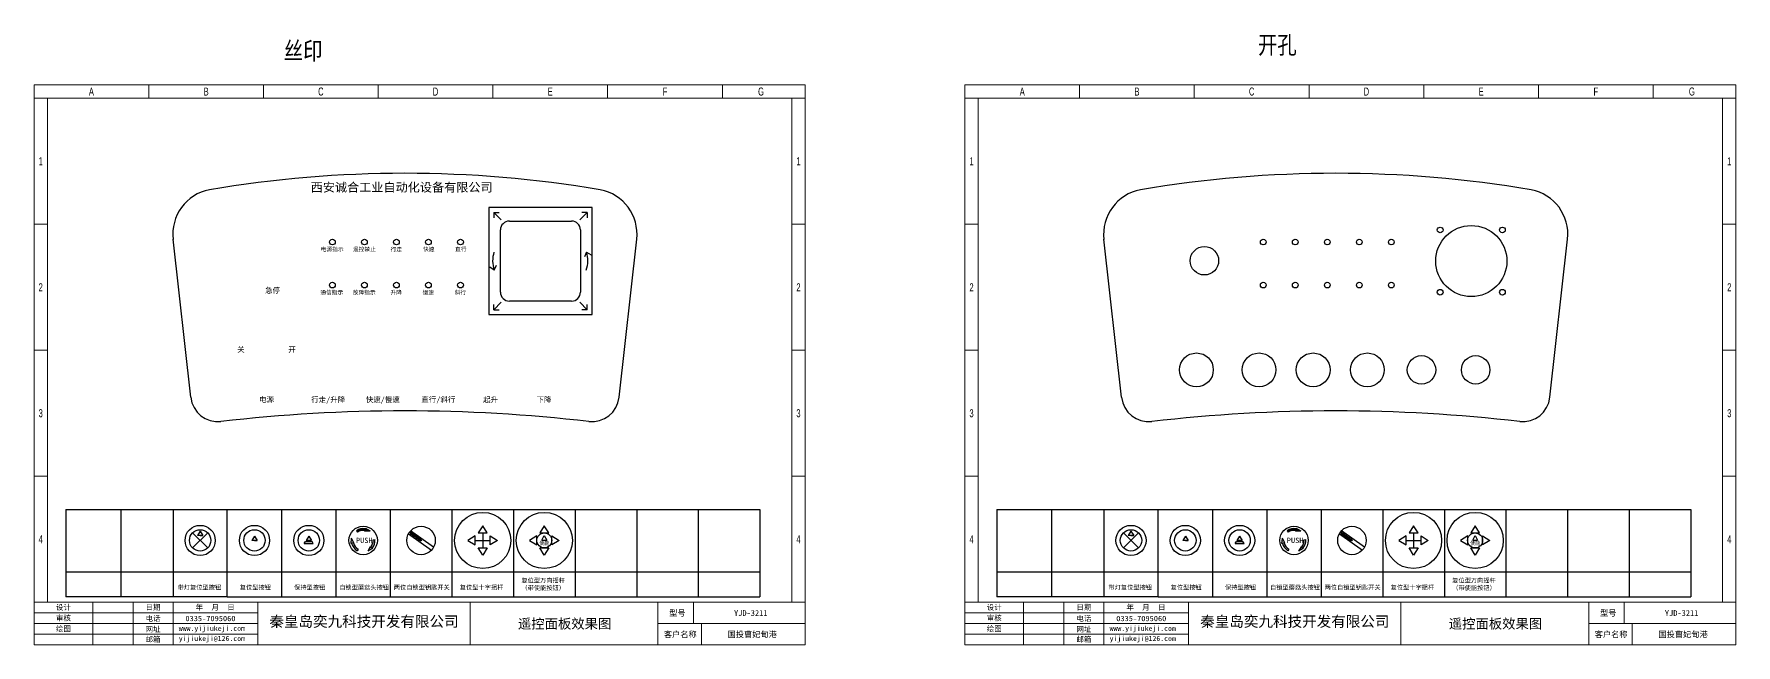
# Model space of a CAD drawing. Header units: millimetres. Extents: x 2695 to 20402, y -1172 to 52.
# Drawn here: x 8976 to 9933, y -790 to -446 of the extents above; entities that cross this region are included whole.
import ezdxf

# ---------------------------------------------------------------- set-up
doc = ezdxf.new("R2010")
doc.units = ezdxf.units.MM
for name, color, linetype in [('2细线层', 4, 'Continuous'), ('5剖面线层', 2, 'Continuous'), ('细实线', 1, 'Continuous')]:
    doc.layers.add(name, color=color, linetype=linetype)
doc.styles.add('PC_TEXTSTYLE', font='isocp.shx', dxfattribs={"width": 0.8, "bigfont": 'hzfs.shx'})
doc.styles.get("Standard").update_dxf_attribs({"font": 'isocp.shx', "width": 0.707, "bigfont": 'hztxt.shx'})
doc.styles.add('工程字', font='gbenor.shx', dxfattribs={"bigfont": 'gbcbig.shx'})

msp = doc.modelspace()

# ---------------------------------------------------------------- hatches: boundary and pattern name
at = {"layer": '5剖面线层'}
for points in [[(9162.65, -724.34, 0.198752), (9157.66, -725.43), (9158.25, -726.28, -0.199102), (9162.48, -725.36)], [(9162.71, -724.04), (9162.65, -724.34, -0.000154), (9162.66, -724.34, 0.000154), (9162.65, -724.34), (9162.43, -725.66), (9165.37, -725.52)], [(9188.39, -726.5, 1), (9188.01, -727.02), (9193.87, -731.18), (9194.24, -730.65)], [(9686.01, -724.34, 0.198752), (9681.01, -725.43), (9681.6, -726.28, -0.199102), (9685.83, -725.36)], [(9686.06, -724.04), (9686.01, -724.34, -0.000154), (9686.01, -724.34, 0.000154), (9686.01, -724.34), (9685.78, -725.66), (9688.72, -725.52)], [(9711.74, -726.5, 1), (9711.37, -727.02), (9717.23, -731.18), (9717.6, -730.65)]]:
    msp.add_hatch(color=1, dxfattribs=at).paths.add_polyline_path(points)
h = msp.add_hatch(color=1, dxfattribs=at)
h.paths.add_polyline_path([(9168.14, -730.47), (9167.1, -730.54, -0.198912), (9165.72, -734.63), (9166.5, -735.31, 0.198912)])
h.paths.add_polyline_path([(9166.5, -735.31), (9165.72, -734.63), (9165.49, -734.43), (9164.08, -737.02), (9166.73, -735.51)])
h.paths.add_polyline_path([(9156.01, -732.34), (9155.01, -732.61, 0.198912), (9158.1, -736.69), (9158.62, -735.79, -0.199162)])
h.paths.add_polyline_path([(9154.93, -729.66), (9154.71, -732.69), (9156.3, -732.27)])
h = msp.add_hatch(color=1, dxfattribs=at)
h.paths.add_polyline_path([(9691.49, -730.47), (9690.46, -730.54, -0.198912), (9689.08, -734.63), (9689.86, -735.31, 0.198912)])
h.paths.add_polyline_path([(9689.86, -735.31), (9689.08, -734.63), (9688.85, -734.43), (9687.44, -737.02), (9690.08, -735.51)])
h.paths.add_polyline_path([(9679.36, -732.34), (9678.36, -732.61, 0.198912), (9681.45, -736.69), (9681.97, -735.79, -0.199162)])
h.paths.add_polyline_path([(9678.28, -729.66), (9678.07, -732.69), (9679.65, -732.27)])

# ---------------------------------------------------------------- linework, layer by layer
for p, q in [((9232.17, -543.68), (9232.17, -603.89)), ((9290.17, -543.68), (9232.17, -543.68)), ((9290.17, -603.89), (9290.17, -543.68)), ((9243.67, -551.29), (9278.67, -551.29)), ((9064.55, -650.4), (9054.61, -561.51)), ((9238.67, -591.29), (9238.67, -556.29)), ((9283.67, -556.29), (9283.67, -591.29)), ((9305.36, -650.4), (9315.29, -561.51)), ((9278.67, -596.29), (9243.67, -596.29)), ((9232.17, -603.89), (9290.17, -603.89)), ((8994.35, -713.53), (9384.56, -713.53)), ((8994.35, -713.53), (8994.35, -762.55)), ((9085.11, -762.55), (9085.11, -713.53)), ((9115.65, -713.53), (9115.65, -762.55)), ((9146.2, -713.53), (9146.2, -762.55)), ((9176.74, -713.53), (9176.74, -762.55)), ((9211.38, -713.53), (9211.38, -762.55)), ((9246.01, -713.53), (9246.01, -762.55)), ((9280.65, -713.53), (9280.65, -762.55)), ((9315.28, -713.53), (9315.28, -762.55)), ((9349.92, -713.53), (9349.92, -762.55)), ((9384.56, -713.53), (9384.56, -762.55)), ((9517.71, -713.53), (9907.91, -713.53)), ((9517.71, -713.53), (9517.71, -762.55)), ((9608.46, -762.55), (9608.46, -713.53)), ((9639.01, -713.53), (9639.01, -762.55)), ((9669.55, -713.53), (9669.55, -762.55)), ((9700.09, -713.53), (9700.09, -762.55)), ((9734.73, -713.53), (9734.73, -762.55)), ((9769.37, -713.53), (9769.37, -762.55)), ((9804, -713.53), (9804, -762.55)), ((9838.64, -713.53), (9838.64, -762.55)), ((9873.27, -713.53), (9873.27, -762.55)), ((9907.91, -713.53), (9907.91, -762.55)), ((9085.11, -748.6), (9115.65, -748.6)), ((9115.65, -748.6), (9146.2, -748.6)), ((9146.2, -748.6), (9176.74, -748.6)), ((9176.74, -748.6), (9211.38, -748.6)), ((9211.38, -748.6), (9246.01, -748.6)), ((9246.01, -748.6), (9280.65, -748.6)), ((9280.65, -748.6), (9315.28, -748.6)), ((9315.28, -748.6), (9349.92, -748.6)), ((9349.92, -748.6), (9384.56, -748.6)), ((9608.46, -748.6), (9639.01, -748.6)), ((9639.01, -748.6), (9669.55, -748.6)), ((9669.55, -748.6), (9700.09, -748.6)), ((9700.09, -748.6), (9734.73, -748.6)), ((9734.73, -748.6), (9769.37, -748.6)), ((9769.37, -748.6), (9804, -748.6)), ((9804, -748.6), (9838.64, -748.6)), ((9838.64, -748.6), (9873.27, -748.6)), ((9873.27, -748.6), (9907.91, -748.6)), ((9085.11, -762.55), (8994.35, -762.55)), ((9085.11, -762.55), (9115.65, -762.55)), ((9115.65, -762.55), (9146.2, -762.55)), ((9146.2, -762.55), (9176.74, -762.55)), ((9176.74, -762.55), (9211.38, -762.55)), ((9211.38, -762.55), (9246.01, -762.55)), ((9246.01, -762.55), (9280.65, -762.55)), ((9280.65, -762.55), (9315.28, -762.55)), ((9315.28, -762.55), (9349.92, -762.55)), ((9349.92, -762.55), (9384.56, -762.55)), ((9608.46, -762.55), (9517.71, -762.55)), ((9608.46, -762.55), (9639.01, -762.55)), ((9639.01, -762.55), (9669.55, -762.55)), ((9669.55, -762.55), (9700.09, -762.55)), ((9700.09, -762.55), (9734.73, -762.55)), ((9734.73, -762.55), (9769.37, -762.55)), ((9769.37, -762.55), (9804, -762.55)), ((9804, -762.55), (9838.64, -762.55)), ((9838.64, -762.55), (9873.27, -762.55)), ((9873.27, -762.55), (9907.91, -762.55))]:
    msp.add_line(p, q)
at = {"lineweight": 30}
for p, q in [((9234.89, -546.41), (9239.07, -550.59)), ((9234.89, -546.41), (9234.89, -549.41)), ((9234.89, -546.41), (9237.89, -546.41)), ((9287.45, -546.41), (9283.26, -550.59)), ((9287.45, -546.41), (9284.45, -546.41)), ((9287.45, -546.41), (9287.45, -549.41)), ((9287.01, -568.83), (9285.91, -571.47)), ((9287.01, -568.83), (9289.68, -570.33)), ((9235.1, -578.83), (9232.71, -577.26)), ((9235.1, -578.83), (9236.47, -576.09)), ((9234.89, -601.17), (9239.07, -596.99)), ((9234.89, -601.17), (9234.89, -598.17)), ((9234.89, -601.17), (9237.89, -601.17)), ((9287.45, -601.17), (9283.26, -596.99)), ((9287.45, -601.17), (9284.45, -601.17)), ((9287.45, -601.17), (9287.45, -598.17))]:
    msp.add_line(p, q, dxfattribs=at)
at = {"color": 0}
for p, q in [((9587.9, -650.4), (9577.96, -561.51)), ((9828.71, -650.4), (9838.65, -561.51)), ((9025.19, -713.53), (9025.19, -762.55)), ((9054.57, -713.53), (9054.57, -762.55)), ((9548.54, -713.53), (9548.54, -762.55)), ((9577.92, -713.53), (9577.92, -762.55)), ((8994.35, -748.6), (9085.11, -748.6)), ((9517.71, -748.6), (9608.46, -748.6))]:
    msp.add_line(p, q, dxfattribs=at)
at = {"color": 1}
for p, q in [((9065.6, -726.67), (9074.08, -735.16)), ((9065.6, -735.16), (9074.08, -726.67)), ((9069.84, -725.76), (9068.34, -728.18)), ((9069.84, -725.76), (9071.34, -728.18)), ((9157.66, -725.43), (9158.25, -726.28)), ((9162.43, -725.66), (9162.71, -724.04)), ((9162.43, -725.66), (9165.37, -725.52)), ((9162.71, -724.04), (9165.37, -725.52)), ((9187.01, -727.13), (9199.95, -736.33)), ((9188.01, -727.02), (9193.87, -731.18)), ((9201.11, -734.69), (9188.17, -725.5)), ((9188.39, -726.5), (9194.24, -730.65)), ((9228.7, -722.62), (9226.18, -726.71)), ((9226.18, -726.71), (9231.21, -726.71)), ((9228.69, -726.71), (9228.69, -735.13)), ((9231.21, -726.71), (9228.7, -722.62)), ((9263.34, -722.62), (9260.81, -726.71)), ((9260.81, -726.71), (9265.85, -726.71)), ((9265.85, -726.71), (9263.34, -722.62)), ((9588.95, -726.67), (9597.44, -735.16)), ((9588.95, -735.16), (9597.44, -726.67)), ((9593.19, -725.76), (9591.69, -728.18)), ((9593.19, -725.76), (9594.69, -728.18)), ((9681.01, -725.43), (9681.6, -726.28)), ((9685.78, -725.66), (9686.06, -724.04)), ((9685.78, -725.66), (9688.72, -725.52)), ((9686.06, -724.04), (9688.72, -725.52)), ((9710.36, -727.13), (9723.3, -736.33)), ((9711.37, -727.02), (9717.23, -731.18)), ((9724.46, -734.69), (9711.52, -725.5)), ((9711.74, -726.5), (9717.6, -730.65)), ((9752.05, -722.62), (9749.53, -726.71)), ((9749.53, -726.71), (9754.57, -726.71)), ((9754.57, -726.71), (9752.05, -722.62)), ((9752.05, -726.71), (9752.05, -735.13)), ((9786.69, -722.62), (9784.17, -726.71)), ((9784.17, -726.71), (9789.2, -726.71)), ((9789.2, -726.71), (9786.69, -722.62)), ((9071.34, -728.18), (9068.34, -728.18)), ((9069.84, -728.18), (9071.34, -728.18)), ((9100.38, -728.49), (9098.88, -730.92)), ((9101.88, -730.92), (9098.88, -730.92)), ((9100.38, -728.49), (9101.88, -730.92)), ((9100.38, -730.92), (9101.88, -730.92)), ((9128.4, -732.57), (9129.07, -731.5)), ((9128.4, -732.57), (9133.44, -732.57)), ((9129.07, -731.5), (9132.77, -731.5)), ((9130.93, -728.49), (9129.43, -730.92)), ((9132.43, -730.92), (9129.43, -730.92)), ((9130.93, -728.49), (9132.43, -730.92)), ((9130.93, -730.92), (9132.43, -730.92)), ((9133.44, -732.57), (9132.77, -731.5)), ((9154.71, -732.7), (9154.93, -729.66)), ((9156.3, -732.27), (9154.71, -732.69)), ((9156.3, -732.27), (9154.93, -729.66)), ((9158.62, -735.79), (9158.1, -736.69)), ((9165.49, -734.43), (9164.08, -737.02)), ((9166.73, -735.51), (9164.08, -737.02)), ((9165.49, -734.43), (9165.72, -734.63)), ((9165.72, -734.63), (9166.5, -735.31)), ((9166.5, -735.31), (9166.73, -735.51)), ((9167.1, -730.54), (9168.14, -730.47)), ((9194.24, -730.65), (9193.87, -731.18)), ((9194.06, -730.92), (9194.24, -730.65)), ((9224.49, -728.4), (9220.41, -730.91)), ((9220.41, -730.91), (9224.49, -733.44)), ((9224.49, -733.44), (9224.49, -728.4)), ((9224.49, -730.92), (9232.91, -730.92)), ((9226.18, -735.13), (9231.21, -735.13)), ((9228.7, -739.21), (9226.18, -735.13)), ((9231.21, -735.13), (9228.7, -739.21)), ((9232.91, -728.4), (9236.99, -730.91)), ((9232.91, -733.44), (9232.91, -728.4)), ((9236.99, -730.91), (9232.91, -733.44)), ((9259.13, -728.4), (9255.04, -730.91)), ((9255.04, -730.91), (9259.13, -733.44)), ((9259.13, -733.44), (9259.13, -728.4)), ((9260.81, -735.13), (9265.85, -735.13)), ((9263.34, -739.21), (9260.81, -735.13)), ((9261.94, -730.75), (9263.33, -728.08)), ((9261.94, -730.75), (9264.72, -730.75)), ((9263.33, -728.08), (9264.72, -730.75)), ((9265.85, -735.13), (9263.34, -739.21)), ((9267.55, -728.4), (9271.63, -730.91)), ((9267.55, -733.44), (9267.55, -728.4)), ((9271.63, -730.91), (9267.55, -733.44)), ((9594.69, -728.18), (9591.69, -728.18)), ((9593.19, -728.18), (9594.69, -728.18)), ((9623.74, -728.49), (9622.24, -730.92)), ((9625.24, -730.92), (9622.24, -730.92)), ((9623.74, -728.49), (9625.24, -730.92)), ((9623.74, -730.92), (9625.24, -730.92)), ((9651.75, -732.57), (9652.42, -731.5)), ((9651.75, -732.57), (9656.79, -732.57)), ((9652.42, -731.5), (9656.13, -731.5)), ((9654.28, -728.49), (9652.78, -730.92)), ((9655.78, -730.92), (9652.78, -730.92)), ((9654.28, -728.49), (9655.78, -730.92)), ((9654.28, -730.92), (9655.78, -730.92)), ((9656.79, -732.57), (9656.13, -731.5)), ((9678.07, -732.7), (9678.28, -729.66)), ((9679.65, -732.27), (9678.07, -732.69)), ((9679.65, -732.27), (9678.28, -729.66)), ((9681.97, -735.79), (9681.45, -736.69)), ((9688.85, -734.43), (9687.44, -737.02)), ((9690.08, -735.51), (9687.44, -737.02)), ((9688.85, -734.43), (9689.08, -734.63)), ((9689.08, -734.63), (9689.86, -735.31)), ((9689.86, -735.31), (9690.08, -735.51)), ((9690.46, -730.54), (9691.49, -730.47)), ((9717.6, -730.65), (9717.23, -731.18)), ((9717.41, -730.92), (9717.6, -730.65)), ((9747.85, -728.4), (9743.76, -730.91)), ((9743.76, -730.91), (9747.85, -733.44)), ((9747.85, -733.44), (9747.85, -728.4)), ((9747.85, -730.92), (9756.26, -730.92)), ((9749.53, -735.13), (9754.57, -735.13)), ((9752.05, -739.21), (9749.53, -735.13)), ((9754.57, -735.13), (9752.05, -739.21)), ((9756.26, -728.4), (9760.35, -730.91)), ((9756.26, -733.44), (9756.26, -728.4)), ((9760.35, -730.91), (9756.26, -733.44)), ((9782.48, -728.4), (9778.4, -730.91)), ((9778.4, -730.91), (9782.48, -733.44)), ((9782.48, -733.44), (9782.48, -728.4)), ((9784.17, -735.13), (9789.2, -735.13)), ((9786.69, -739.21), (9784.17, -735.13)), ((9785.3, -730.75), (9786.68, -728.08)), ((9785.3, -730.75), (9788.07, -730.75)), ((9786.68, -728.08), (9788.07, -730.75)), ((9789.2, -735.13), (9786.69, -739.21)), ((9790.9, -728.4), (9794.98, -730.91)), ((9790.9, -733.44), (9790.9, -728.4)), ((9794.98, -730.91), (9790.9, -733.44))]:
    msp.add_line(p, q, dxfattribs=at)
for centre, radius in [((9784.52, -573.79), 20), ((9767.02, -556.29), 1.6), ((9802.02, -556.29), 1.6), ((9667.56, -563.08), 1.6), ((9685.56, -563.08), 1.6), ((9703.56, -563.08), 1.6), ((9721.56, -563.08), 1.6), ((9739.56, -563.08), 1.6), ((9634.48, -573.62), 8), ((9667.56, -587.28), 1.6), ((9667.56, -587.28), 1.6), ((9667.56, -587.28), 1.6), ((9685.56, -587.28), 1.6), ((9703.56, -587.28), 1.6), ((9721.56, -587.28), 1.6), ((9739.56, -587.28), 1.6), ((9767.02, -591.29), 1.6), ((9802.02, -591.29), 1.6), ((9629.98, -634.99), 9.5), ((9665.19, -634.99), 9.5), ((9695.64, -634.99), 9.5), ((9726.08, -634.99), 9.5), ((9756.53, -634.99), 8), ((9786.97, -634.98), 8), ((9228.7, -730.92), 15.8), ((9263.33, -730.92), 15.8), ((9752.05, -730.92), 15.8), ((9786.68, -730.92), 15.8), ((9069.84, -730.92), 8.5), ((9069.84, -730.92), 6), ((9100.38, -730.92), 8.5), ((9100.38, -730.92), 6), ((9130.93, -730.92), 8.5), ((9130.93, -730.92), 6), ((9161.47, -730.92), 8), ((9194.06, -730.92), 8), ((9263.33, -730.92), 4.21), ((9593.19, -730.92), 8.5), ((9593.19, -730.92), 6), ((9623.74, -730.92), 8.5), ((9623.74, -730.92), 6), ((9654.28, -730.92), 8.5), ((9654.28, -730.92), 6), ((9684.82, -730.92), 8), ((9717.41, -730.92), 8), ((9786.68, -730.92), 4.21)]:
    msp.add_circle(centre, radius, dxfattribs=at)
for centre in [(9144.21, -563.08), (9162.21, -563.08), (9180.21, -563.08), (9198.21, -563.08), (9216.21, -563.08), (9144.21, -587.28), (9144.21, -587.28), (9144.21, -587.28), (9162.21, -587.28), (9180.21, -587.28), (9198.21, -587.28), (9216.21, -587.28)]:
    msp.add_circle(centre, 1.6)
at = {"color": 0}
for centre, radius, start, end in [((9184.95, -1184), 659.57, 80.41599, 99.58389), ((9708.31, -1184), 659.57, 80.41599, 99.58389), ((9603.31, -558.68), 25.5, 100.8806, 186.62678), ((9813.31, -558.68), 25.5, 353.62063, 79.11927), ((9603.31, -648.68), 15.5, 186.37937, 275.90856), ((9813.31, -648.68), 15.5, 264.09144, 353.62063)]:
    msp.add_arc(centre, radius, start, end, dxfattribs=at)
for centre, radius, start, end in [((9079.95, -558.68), 25.5, 100.8806, 186.62678), ((9289.95, -558.68), 25.5, 353.62063, 79.11927), ((9243.67, -556.29), 5, 90, 180), ((9278.67, -556.29), 5, 0, 90), ((9243.67, -591.29), 5, 180, 270), ((9278.67, -591.29), 5, 270, 0), ((9079.95, -648.68), 15.5, 186.37937, 275.90856), ((9289.95, -648.68), 15.5, 264.09144, 353.62063)]:
    msp.add_arc(centre, radius, start, end)
at = {"lineweight": 30}
for centre, start, end in [((9250.27, -573.72), 162.20482, 198.62142), ((9271.77, -573.72), 341.37858, 17.79518)]:
    msp.add_arc(centre, 16, start, end, dxfattribs=at)
at = {"linetype": 'Continuous'}
msp.add_arc((9184.95, -1542.53), 884.5, 83.28636, 96.71364, dxfattribs=at)
at = {"color": 0, "linetype": 'Continuous'}
msp.add_arc((9708.31, -1542.53), 884.5, 83.28636, 96.71364, dxfattribs=at)
at = {"color": 1}
for centre, radius, start, end in [((9161.47, -730.92), 6.68, 79.74465, 124.74465), ((9161.47, -730.92), 5.65, 79.74465, 124.74465), ((9188.2, -726.76), 0.322, 54.64099, 234.64099), ((9684.82, -730.92), 6.68, 79.74465, 124.74465), ((9684.82, -730.92), 5.65, 79.74465, 124.74465), ((9711.55, -726.76), 0.322, 54.64099, 234.64099), ((9161.47, -730.92), 6.68, 194.70741, 239.70741), ((9161.47, -730.92), 5.65, 194.70741, 239.70741), ((9161.47, -730.92), 5.65, 318.8574, 3.8574), ((9161.47, -730.92), 6.68, 318.8574, 3.8574), ((9684.82, -730.92), 6.68, 194.70741, 239.70741), ((9684.82, -730.92), 5.65, 194.70741, 239.70741), ((9684.82, -730.92), 5.65, 318.8574, 3.8574), ((9684.82, -730.92), 6.68, 318.8574, 3.8574)]:
    msp.add_arc(centre, radius, start, end, dxfattribs=at)
at = {"layer": '2细线层', "color": 0, "lineweight": 5}
for p, q in [((9221.57, -765.78), (9221.57, -789.71)), ((9744.93, -765.78), (9744.93, -789.71))]:
    msp.add_line(p, q, dxfattribs=at)
at = {"layer": '细实线', "color": 0, "lineweight": 5}
for p, q in [((8976.44, -474.71), (9409.97, -474.71)), ((8976.44, -474.71), (9409.97, -474.71)), ((8976.44, -474.71), (8976.44, -789.71)), ((8976.44, -474.71), (8976.44, -789.71)), ((9040.94, -474.71), (9040.94, -482.21)), ((9040.94, -474.71), (9040.94, -482.21)), ((9105.44, -482.21), (9105.44, -474.71)), ((9105.44, -482.21), (9105.44, -474.71)), ((9169.94, -474.71), (9169.94, -482.21)), ((9169.94, -474.71), (9169.94, -482.21)), ((9234.44, -482.21), (9234.44, -474.71)), ((9234.44, -482.21), (9234.44, -474.71)), ((9298.94, -474.71), (9298.94, -482.21)), ((9298.94, -474.71), (9298.94, -482.21)), ((9363.44, -482.21), (9363.44, -474.71)), ((9363.44, -482.21), (9363.44, -474.71)), ((9409.97, -789.71), (9409.97, -474.71)), ((9409.97, -789.71), (9409.97, -474.71)), ((9499.79, -474.71), (9933.32, -474.71)), ((9499.79, -474.71), (9933.32, -474.71)), ((9499.79, -474.71), (9499.79, -789.71)), ((9499.79, -474.71), (9499.79, -789.71)), ((9564.29, -474.71), (9564.29, -482.21)), ((9564.29, -474.71), (9564.29, -482.21)), ((9628.79, -482.21), (9628.79, -474.71)), ((9628.79, -482.21), (9628.79, -474.71)), ((9693.29, -474.71), (9693.29, -482.21)), ((9693.29, -474.71), (9693.29, -482.21)), ((9757.79, -482.21), (9757.79, -474.71)), ((9757.79, -482.21), (9757.79, -474.71)), ((9822.29, -474.71), (9822.29, -482.21)), ((9822.29, -474.71), (9822.29, -482.21)), ((9886.79, -482.21), (9886.79, -474.71)), ((9886.79, -482.21), (9886.79, -474.71)), ((9933.32, -789.71), (9933.32, -474.71)), ((9933.32, -789.71), (9933.32, -474.71)), ((9409.97, -482.21), (8976.44, -482.21)), ((9409.97, -482.21), (8976.44, -482.21)), ((8983.94, -482.21), (8983.94, -765.71)), ((8983.94, -482.21), (8983.94, -765.71)), ((9402.47, -765.71), (9402.47, -482.21)), ((9402.47, -765.71), (9402.47, -482.21)), ((9933.32, -482.21), (9499.79, -482.21)), ((9933.32, -482.21), (9499.79, -482.21)), ((9507.29, -482.21), (9507.29, -765.71)), ((9507.29, -482.21), (9507.29, -765.71)), ((9925.82, -765.71), (9925.82, -482.21)), ((9925.82, -765.71), (9925.82, -482.21)), ((8976.44, -553.08), (8983.94, -553.08)), ((8976.44, -553.08), (8983.94, -553.08)), ((9409.97, -553.08), (9402.47, -553.08)), ((9409.97, -553.08), (9402.47, -553.08)), ((9499.79, -553.08), (9507.29, -553.08)), ((9499.79, -553.08), (9507.29, -553.08)), ((9933.32, -553.08), (9925.82, -553.08)), ((9933.32, -553.08), (9925.82, -553.08)), ((8983.94, -623.96), (8976.44, -623.96)), ((8983.94, -623.96), (8976.44, -623.96)), ((9402.47, -623.96), (9409.97, -623.96)), ((9402.47, -623.96), (9409.97, -623.96)), ((9507.29, -623.96), (9499.79, -623.96)), ((9507.29, -623.96), (9499.79, -623.96)), ((9925.82, -623.96), (9933.32, -623.96)), ((9925.82, -623.96), (9933.32, -623.96)), ((8976.44, -694.83), (8983.94, -694.83)), ((8976.44, -694.83), (8983.94, -694.83)), ((9409.97, -694.83), (9402.47, -694.83)), ((9409.97, -694.83), (9402.47, -694.83)), ((9499.79, -694.83), (9507.29, -694.83)), ((9499.79, -694.83), (9507.29, -694.83)), ((9933.32, -694.83), (9925.82, -694.83)), ((9933.32, -694.83), (9925.82, -694.83)), ((8976.44, -765.71), (9409.97, -765.71)), ((8976.44, -765.71), (9409.97, -765.71)), ((8976.44, -771.71), (9102.19, -771.71)), ((8976.44, -771.71), (9102.19, -771.71)), ((9009.44, -789.71), (9009.44, -765.71)), ((9009.44, -789.71), (9009.44, -765.71)), ((9032.1, -789.71), (9032.1, -765.71)), ((9032.1, -789.71), (9032.1, -765.71)), ((9054.6, -789.71), (9054.6, -765.71)), ((9054.6, -789.71), (9054.6, -765.71)), ((9102.19, -789.71), (9102.19, -765.71)), ((9327.2, -789.71), (9327.2, -765.71)), ((9347.18, -777.71), (9347.18, -765.71)), ((9347.18, -777.71), (9347.18, -765.71)), ((9499.79, -765.71), (9933.32, -765.71)), ((9499.79, -765.71), (9933.32, -765.71)), ((9499.79, -771.71), (9625.55, -771.71)), ((9499.79, -771.71), (9625.55, -771.71)), ((9532.79, -789.71), (9532.79, -765.71)), ((9532.79, -789.71), (9532.79, -765.71)), ((9555.45, -789.71), (9555.45, -765.71)), ((9555.45, -789.71), (9555.45, -765.71)), ((9577.95, -789.71), (9577.95, -765.71)), ((9577.95, -789.71), (9577.95, -765.71)), ((9625.55, -789.71), (9625.55, -765.71)), ((9850.55, -789.71), (9850.55, -765.71)), ((9870.53, -777.71), (9870.53, -765.71)), ((9870.53, -777.71), (9870.53, -765.71)), ((8976.44, -777.71), (9102.19, -777.71)), ((8976.44, -777.71), (9102.19, -777.71)), ((8976.44, -783.71), (9088.85, -783.71)), ((8976.44, -783.71), (9102.19, -783.71)), ((9327.2, -777.71), (9409.97, -777.71)), ((9351.62, -789.71), (9351.62, -777.71)), ((9499.79, -777.71), (9625.55, -777.71)), ((9499.79, -777.71), (9625.55, -777.71)), ((9499.79, -783.71), (9612.21, -783.71)), ((9499.79, -783.71), (9625.55, -783.71)), ((9850.55, -777.71), (9933.32, -777.71)), ((9874.97, -789.71), (9874.97, -777.71)), ((8976.44, -789.71), (9409.97, -789.71)), ((8976.44, -789.71), (9409.97, -789.71)), ((9499.79, -789.71), (9933.32, -789.71)), ((9499.79, -789.71), (9933.32, -789.71))]:
    msp.add_line(p, q, dxfattribs=at)

# ---------------------------------------------------------------- texts
at = {"color": 2, "char_height": 10, "width": 155.8161, "attachment_point": 1, "style": 'PC_TEXTSTYLE'}
for s, insert in [('{\\fSimSun|b0|i0|c134|p2;丝印}', (9116.83, -450.48)), ('{\\fSimSun|b0|i0|c134|p2;开孔}', (9664.55, -447.24))]:
    msp.add_mtext(s, dxfattribs=dict(at, insert=insert))
at = {"lineweight": -3, "attachment_point": 1, "style": '工程字'}
for s, insert, char_height, width in [('{\\fKaiTi|b0|i0|c134|p49;西安诚合工业自动化设备有限公司}', (9131.98, -529.76), 5, 125.7059), ('{\\fSimHei|b0|i0|c134|p2;电源}', (9102.98, -650.15), 3, 23.571), ('{\\fSimHei|b0|i0|c134|p2;直行/斜行}', (9194.2, -650.15), 3, 23.571)]:
    msp.add_mtext(s, dxfattribs=dict(at, insert=insert, char_height=char_height, width=width))
at = {"attachment_point": 1, "style": '工程字'}
for s, insert, char_height, width in [('{\\fSimHei|b0|i0|c134|p2;电源指示}', (9137.63, -565.95), 2.3, 16.623), ('{\\fSimHei|b0|i0|c134|p2;遥控禁止}', (9155.72, -565.95), 2.3, 15.7579), ('{\\fSimHei|b0|i0|c134|p2;行走}', (9176.9, -566.16), 2.3, 11.6758), ('{\\fSimHei|b0|i0|c134|p2;快速}', (9195.12, -565.92), 2.3, 13.6636), ('{\\fSimHei|b0|i0|c134|p2;直行}', (9213.15, -565.96), 2.3, 13.4311), ('{\\fSimHei|b0|i0|c134|p2;急停}', (9106.36, -588.78), 3, 24.8982), ('{\\fSimHei|b0|i0|c134|p2;通信指示}', (9137.37, -590.27), 2.3, 20.0642), ('{\\fSimHei|b0|i0|c134|p2;故障指示}', (9155.62, -590.27), 2.3, 20.4515), ('{\\fSimHei|b0|i0|c134|p2;升降}', (9176.86, -590.27), 2.3, 8.9936), ('{\\fSimHei|b0|i0|c134|p2;慢速}', (9194.89, -590.27), 2.3, 8.4094), ('{\\fSimHei|b0|i0|c134|p2;斜行}', (9212.97, -590.27), 2.3, 8.4094), ('{\\fSimHei|b0|i0|c134|p2;关}', (9090.65, -622.05), 3, 16.623), ('{\\fSimHei|b0|i0|c134|p2;开}', (9119.4, -622.05), 3, 16.623), ('{\\fSimHei|b0|i0|c134|p2;行走/升降}', (9132.26, -650.22), 3, 24.8982), ('{\\fSimHei|b0|i0|c134|p2;快速/慢速}', (9162.92, -650.22), 3, 24.8982), ('{\\fSimHei|b0|i0|c134|p2;起升}', (9228.94, -650.22), 3, 24.8982), ('{\\fSimHei|b0|i0|c134|p2;下降}', (9258.97, -650.22), 3, 40.7873)]:
    msp.add_mtext(s, dxfattribs=dict(at, insert=insert, char_height=char_height, width=width))
at = {"color": 1, "attachment_point": 1, "style": '工程字'}
for s, insert, char_height, width in [('{\\fSimHei|b0|i0|c134|p2;PUSH}', (9157.42, -729.37), 3, 11.8186), ('{\\fSimHei|b0|i0|c134|p2;使能}', (9260.54, -731.42), 2, 23.0369), ('{\\fSimHei|b0|i0|c134|p2;PUSH}', (9680.77, -729.37), 3, 11.8186), ('{\\fSimHei|b0|i0|c134|p2;使能}', (9783.89, -731.42), 2, 23.0369)]:
    msp.add_mtext(s, dxfattribs=dict(at, insert=insert, char_height=char_height, width=width))
at = {"color": 0, "char_height": 2.5, "attachment_point": 1, "style": '工程字'}
for s, insert, width in [('{\\fSimHei|b0|i0|c134|p2;带灯复位型按钮}', (9057.13, -756.04), 29.891), ('{\\fSimHei|b0|i0|c134|p2;复位型按钮}', (9092.11, -756.04), 23.571), ('{\\fSimHei|b0|i0|c134|p2;保持型按钮}', (9122.65, -756.04), 23.571), ('{\\fSimHei|b0|i0|c134|p2;自锁型蘑菇头按钮}', (9148.02, -756.04), 33.5773), ('{\\fSimHei|b0|i0|c134|p2;两位自锁型钥匙开关}', (9178.68, -756.04), 33.5773), ('{\\fSimHei|b0|i0|c134|p2;复位型十字摇杆}', (9215.81, -756.04), 33.5773), ('{\\fSimHei|b0|i0|c134|p2;复位型万向摇杆\\P（带使能按钮）}', (9250.44, -752.15), 33.5773), ('{\\fSimHei|b0|i0|c134|p2;带灯复位型按钮}', (9580.49, -756.04), 29.891), ('{\\fSimHei|b0|i0|c134|p2;复位型按钮}', (9615.47, -756.04), 23.571), ('{\\fSimHei|b0|i0|c134|p2;保持型按钮}', (9646.01, -756.04), 23.571), ('{\\fSimHei|b0|i0|c134|p2;自锁型蘑菇头按钮}', (9671.37, -756.04), 33.5773), ('{\\fSimHei|b0|i0|c134|p2;两位自锁型钥匙开关}', (9702.03, -756.04), 33.5773), ('{\\fSimHei|b0|i0|c134|p2;复位型十字摇杆}', (9739.16, -756.04), 33.5773), ('{\\fSimHei|b0|i0|c134|p2;复位型万向摇杆\\P（带使能按钮）}', (9773.79, -752.15), 33.5773)]:
    msp.add_mtext(s, dxfattribs=dict(at, insert=insert, width=width))
at = {"color": 0, "lineweight": 9, "ltscale": 0.05, "char_height": 3.3, "width": 36.7325, "attachment_point": 1, "style": '工程字'}
for s, insert in [('{\\fSimSun|b0|i0|c134|p2;型号}', (9333.56, -770.09)), ('{\\fSimSun|b0|i0|c134|p2;YJD-3211}', (9369.99, -770.09)), ('{\\fSimSun|b0|i0|c134|p2;型号}', (9856.92, -770.09)), ('{\\fSimSun|b0|i0|c134|p2;YJD-3211}', (9893.35, -770.09)), ('{\\fSimSun|b0|i0|c134|p2;客户名称}', (9330.56, -782.09)), ('{\\fSimSun|b0|i0|c134|p2;国投曹妃甸港}', (9366.37, -782.09)), ('{\\fSimSun|b0|i0|c134|p2;客户名称}', (9853.92, -782.09)), ('{\\fSimSun|b0|i0|c134|p2;国投曹妃甸港}', (9889.73, -782.09))]:
    msp.add_mtext(s, dxfattribs=dict(at, insert=insert))
at = {"layer": '细实线', "color": 0, "lineweight": 5, "char_height": 4.5, "attachment_point": 5}
for s, insert, width in [('{\\fￋￎￌﾣﾤ|b0|i0|c134|p2;A}', (9008.69, -478.46), 64.5), ('{\\fￋￎￌﾣﾤ|b0|i0|c134|p2;A}', (9008.69, -478.46), 64.5), ('{\\fￋￎￌﾣﾤ|b0|i0|c134|p2;B}', (9073.19, -478.46), 64.5), ('{\\fￋￎￌﾣﾤ|b0|i0|c134|p2;B}', (9073.19, -478.46), 64.5), ('{\\fￋￎￌﾣﾤ|b0|i0|c134|p2;C}', (9137.69, -478.46), 64.5), ('{\\fￋￎￌﾣﾤ|b0|i0|c134|p2;C}', (9137.69, -478.46), 64.5), ('{\\fￋￎￌﾣﾤ|b0|i0|c134|p2;D}', (9202.19, -478.46), 64.5), ('{\\fￋￎￌﾣﾤ|b0|i0|c134|p2;D}', (9202.19, -478.46), 64.5), ('{\\fￋￎￌﾣﾤ|b0|i0|c134|p2;E}', (9266.69, -478.46), 64.5), ('{\\fￋￎￌﾣﾤ|b0|i0|c134|p2;E}', (9266.69, -478.46), 64.5), ('{\\fￋￎￌﾣﾤ|b0|i0|c134|p2;F}', (9331.19, -478.46), 64.5), ('{\\fￋￎￌﾣﾤ|b0|i0|c134|p2;F}', (9331.19, -478.46), 64.5), ('{\\fￋￎￌﾣﾤ|b0|i0|c134|p2;G}', (9385.17, -478.46), 58.5), ('{\\fￋￎￌﾣﾤ|b0|i0|c134|p2;G}', (9385.17, -478.46), 58.5), ('{\\fￋￎￌﾣﾤ|b0|i0|c134|p2;A}', (9532.04, -478.46), 64.5), ('{\\fￋￎￌﾣﾤ|b0|i0|c134|p2;A}', (9532.04, -478.46), 64.5), ('{\\fￋￎￌﾣﾤ|b0|i0|c134|p2;B}', (9596.54, -478.46), 64.5), ('{\\fￋￎￌﾣﾤ|b0|i0|c134|p2;B}', (9596.54, -478.46), 64.5), ('{\\fￋￎￌﾣﾤ|b0|i0|c134|p2;C}', (9661.04, -478.46), 64.5), ('{\\fￋￎￌﾣﾤ|b0|i0|c134|p2;C}', (9661.04, -478.46), 64.5), ('{\\fￋￎￌﾣﾤ|b0|i0|c134|p2;D}', (9725.54, -478.46), 64.5), ('{\\fￋￎￌﾣﾤ|b0|i0|c134|p2;D}', (9725.54, -478.46), 64.5), ('{\\fￋￎￌﾣﾤ|b0|i0|c134|p2;E}', (9790.04, -478.46), 64.5), ('{\\fￋￎￌﾣﾤ|b0|i0|c134|p2;E}', (9790.04, -478.46), 64.5), ('{\\fￋￎￌﾣﾤ|b0|i0|c134|p2;F}', (9854.54, -478.46), 64.5), ('{\\fￋￎￌﾣﾤ|b0|i0|c134|p2;F}', (9854.54, -478.46), 64.5), ('{\\fￋￎￌﾣﾤ|b0|i0|c134|p2;G}', (9908.52, -478.46), 58.5), ('{\\fￋￎￌﾣﾤ|b0|i0|c134|p2;G}', (9908.52, -478.46), 58.5), ('{\\fￋￎￌﾣﾤ|b0|i0|c134|p2;1}', (8980.19, -517.65), 7.5), ('{\\fￋￎￌﾣﾤ|b0|i0|c134|p2;1}', (8980.19, -517.65), 7.5), ('{\\fￋￎￌﾣﾤ|b0|i0|c134|p2;1}', (9503.54, -517.65), 7.5), ('{\\fￋￎￌﾣﾤ|b0|i0|c134|p2;1}', (9503.54, -517.65), 7.5), ('{\\fￋￎￌﾣﾤ|b0|i0|c134|p2;2}', (8980.19, -588.52), 7.5), ('{\\fￋￎￌﾣﾤ|b0|i0|c134|p2;2}', (8980.19, -588.52), 7.5), ('{\\fￋￎￌﾣﾤ|b0|i0|c134|p2;2}', (9503.54, -588.52), 7.5), ('{\\fￋￎￌﾣﾤ|b0|i0|c134|p2;2}', (9503.54, -588.52), 7.5), ('{\\fￋￎￌﾣﾤ|b0|i0|c134|p2;3}', (8980.19, -659.4), 7.5), ('{\\fￋￎￌﾣﾤ|b0|i0|c134|p2;3}', (8980.19, -659.4), 7.5), ('{\\fￋￎￌﾣﾤ|b0|i0|c134|p2;3}', (9503.54, -659.4), 7.5), ('{\\fￋￎￌﾣﾤ|b0|i0|c134|p2;3}', (9503.54, -659.4), 7.5), ('{\\fￋￎￌﾣﾤ|b0|i0|c134|p2;4}', (8980.19, -730.27), 7.5), ('{\\fￋￎￌﾣﾤ|b0|i0|c134|p2;4}', (8980.19, -730.27), 7.5), ('{\\fￋￎￌﾣﾤ|b0|i0|c134|p2;4}', (9503.54, -730.27), 7.5), ('{\\fￋￎￌﾣﾤ|b0|i0|c134|p2;4}', (9503.54, -730.27), 7.5)]:
    msp.add_mtext(s, dxfattribs=dict(at, insert=insert, width=width))
at = {"layer": '细实线', "color": 0, "lineweight": 5, "ltscale": 0.2, "char_height": 4.5, "width": 7.5, "attachment_point": 5}
for s, insert in [('{\\fￋￎￌﾣﾤ|b0|i0|c134|p2;1}', (9406.22, -517.65)), ('{\\fￋￎￌﾣﾤ|b0|i0|c134|p2;1}', (9406.22, -517.65)), ('{\\fￋￎￌﾣﾤ|b0|i0|c134|p2;1}', (9929.57, -517.65)), ('{\\fￋￎￌﾣﾤ|b0|i0|c134|p2;1}', (9929.57, -517.65)), ('{\\fￋￎￌﾣﾤ|b0|i0|c134|p2;2}', (9406.22, -588.52)), ('{\\fￋￎￌﾣﾤ|b0|i0|c134|p2;2}', (9406.22, -588.52)), ('{\\fￋￎￌﾣﾤ|b0|i0|c134|p2;2}', (9929.57, -588.52)), ('{\\fￋￎￌﾣﾤ|b0|i0|c134|p2;2}', (9929.57, -588.52)), ('{\\fￋￎￌﾣﾤ|b0|i0|c134|p2;3}', (9406.22, -659.4)), ('{\\fￋￎￌﾣﾤ|b0|i0|c134|p2;3}', (9406.22, -659.4)), ('{\\fￋￎￌﾣﾤ|b0|i0|c134|p2;3}', (9929.57, -659.4)), ('{\\fￋￎￌﾣﾤ|b0|i0|c134|p2;3}', (9929.57, -659.4)), ('{\\fￋￎￌﾣﾤ|b0|i0|c134|p2;4}', (9406.22, -730.27)), ('{\\fￋￎￌﾣﾤ|b0|i0|c134|p2;4}', (9406.22, -730.27)), ('{\\fￋￎￌﾣﾤ|b0|i0|c134|p2;4}', (9929.57, -730.27)), ('{\\fￋￎￌﾣﾤ|b0|i0|c134|p2;4}', (9929.57, -730.27))]:
    msp.add_mtext(s, dxfattribs=dict(at, insert=insert))
at = {"layer": '细实线', "color": 0, "lineweight": 5, "attachment_point": 5, "style": '工程字'}
for s, insert, char_height, width in [('{\\fFangSong_GB2312|b0|i0|c134|p49;设计}', (8992.94, -768.71), 3, 33), ('{\\fFangSong_GB2312|b0|i0|c134|p49;审核}', (8992.94, -774.71), 3, 33), ('{\\fFangSong_GB2312|b0|i0|c134|p49;电话}', (9043.35, -774.95), 3, 22.5), ('{\\fFangSong_GB2312|b0|i0|c134|p49;日期}', (9043.35, -768.71), 3, 22.5), ('{\\fFangSong_GB2312|b0|i0|c134|p49;秦皇岛奕九科技开发有限公司}', (9161.95, -776.81), 6, 127.7667), ('{\\fSimSun|b0|i0|c134|p2;\\P遥控面板效果图}', (9274.76, -773.48), 5.5, 127.7667), ('{\\fFangSong_GB2312|b0|i0|c134|p49;设计}', (9516.29, -768.71), 3, 33), ('{\\fFangSong_GB2312|b0|i0|c134|p49;审核}', (9516.29, -774.71), 3, 33), ('{\\fFangSong_GB2312|b0|i0|c134|p49;电话}', (9566.7, -774.95), 3, 22.5), ('{\\fFangSong_GB2312|b0|i0|c134|p49;日期}', (9566.7, -768.71), 3, 22.5), ('{\\fFangSong_GB2312|b0|i0|c134|p49;秦皇岛奕九科技开发有限公司}', (9685.31, -776.81), 6, 127.7667), ('{\\fSimSun|b0|i0|c134|p2;\\P遥控面板效果图}', (9798.11, -773.48), 5.5, 127.7667), ('{\\fFangSong_GB2312|b0|i0|c134|p49;绘图}', (8992.94, -780.71), 3, 33), ('{\\fFangSong_GB2312|b0|i0|c134|p49;邮箱}', (9043.35, -786.7), 3, 22.5), ('{\\fFangSong_GB2312|b0|i0|c134|p49;网址}', (9043.35, -781.02), 3, 22.5), ('{\\fFangSong_GB2312|b0|i0|c134|p49;绘图}', (9516.29, -780.71), 3, 33), ('{\\fFangSong_GB2312|b0|i0|c134|p49;邮箱}', (9566.7, -786.7), 3, 22.5), ('{\\fFangSong_GB2312|b0|i0|c134|p49;网址}', (9566.7, -781.02), 3, 22.5)]:
    msp.add_mtext(s, dxfattribs=dict(at, insert=insert, char_height=char_height, width=width))
for s, insert, char_height in [('{\\fFangSong_GB2312|b0|i0|c134|p49;0335-7095060}', (9075.62, -774.84), 3), ('{\\fFangSong_GB2312|b0|i0|c134|p49; 年  月  日}', (9077.11, -768.71), 3), ('{\\fFangSong_GB2312|b0|i0|c134|p49;0335-7095060}', (9598.97, -774.84), 3), ('{\\fFangSong_GB2312|b0|i0|c134|p49; 年  月  日}', (9600.46, -768.71), 3), ('\\pi-5.6,l5.6,t5.6;{\\fFangSong_GB2312|b0|i0|c134|p49;www.yijiukeji.com}', (9076.43, -780.78), 2.8), ('\\pi-5.6,l5.6,t5.6;{\\fFangSong_GB2312|b0|i0|c134|p49;yijiukeji\\fSimHei|b0|i0|c134|p2;@\\fFangSong_GB2312|b0|i0|c134|p49;126.com}', (9076.43, -786.46), 2.8), ('\\pi-5.6,l5.6,t5.6;{\\fFangSong_GB2312|b0|i0|c134|p49;www.yijiukeji.com}', (9599.78, -780.78), 2.8), ('\\pi-5.6,l5.6,t5.6;{\\fFangSong_GB2312|b0|i0|c134|p49;yijiukeji\\fSimHei|b0|i0|c134|p2;@\\fFangSong_GB2312|b0|i0|c134|p49;126.com}', (9599.78, -786.46), 2.8)]:
    msp.add_mtext(s, dxfattribs=dict(at, insert=insert, char_height=char_height))

doc.saveas('drawing.dxf')
